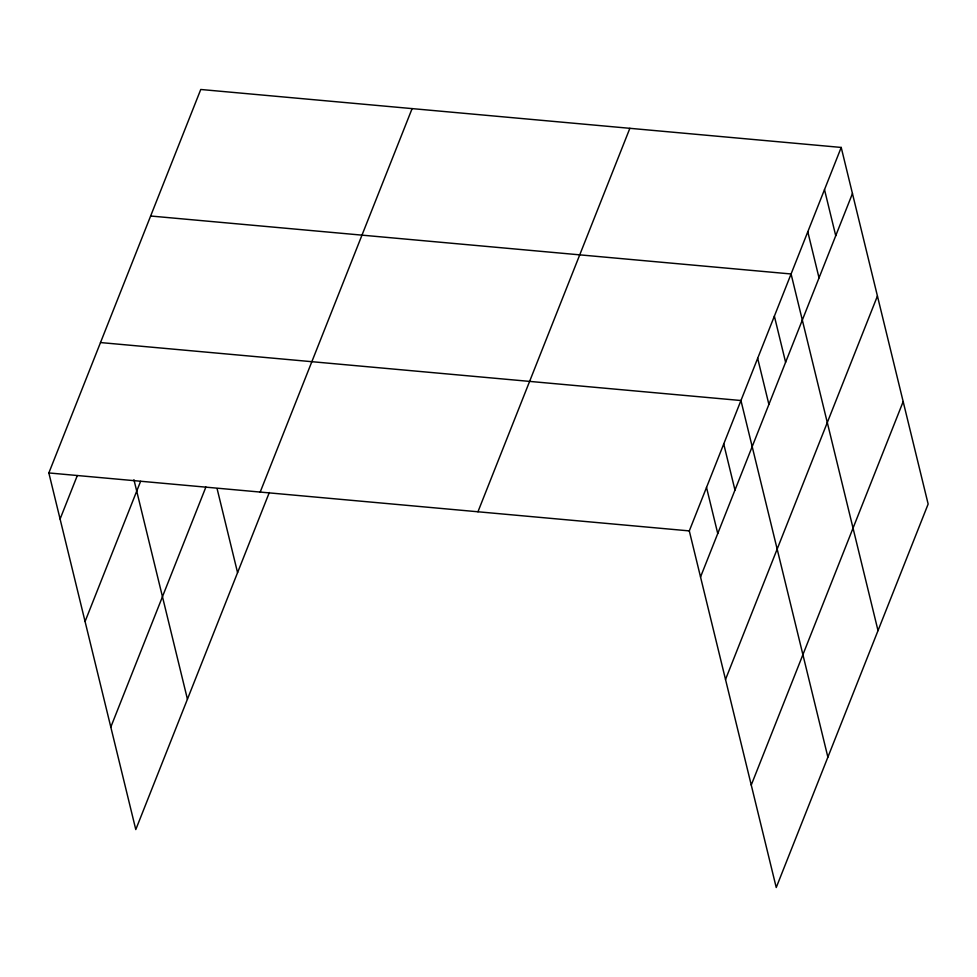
<?xml version="1.0" encoding="UTF-8"?>
<svg xmlns="http://www.w3.org/2000/svg" width="977" height="977" viewBox="0 0 977 977"><rect width="100%" height="100%" fill="white"/><g stroke="black" fill="none" stroke-linecap="round" stroke-linejoin="round"><path stroke-width="1.47" d="M269.322 492.493L135.791 829.558L48.85 472.941L200.761 89.481L841.209 147.442L928.15 504.059L776.239 887.519L689.298 530.902L841.209 147.442M60.086 519.031L77.305 475.579M85.072 621.506L140.615 481.295M110.804 727.083L205.903 487.034M260.2 492.066L412.111 108.606M477.948 511.777L629.872 128.305M700.533 576.992L852.457 193.531M725.52 679.467L877.431 296.007M751.252 785.044L903.175 401.584M150.629 216.015L791.077 273.975L878.018 630.605M100.497 342.561L740.945 400.521L827.885 757.151M48.85 472.941L689.298 530.902M824.503 189.623L835.738 235.713M807.796 231.793L819.031 277.895M774.37 316.157L785.606 362.259M757.663 358.339L768.899 404.441M723.737 443.985L734.973 490.075M706.518 487.438L717.753 533.54M217.102 488.671L237.57 572.644M133.947 479.744L187.437 699.19"/></g></svg>
